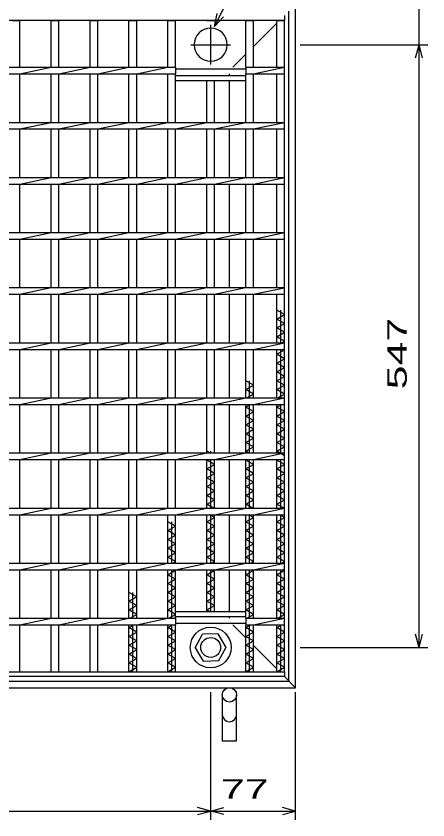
# Model space of a CAD drawing. Units: millimetres, scale not verified. Extents: x -1456 to 1385, y -1026 to 843.
# Drawn here: x -624 to -250, y -312 to 418 of the extents above; entities that cross this region are included whole.
import ezdxf
from ezdxf.enums import TextEntityAlignment as Align

# ---------------------------------------------------------------- set-up
doc = ezdxf.new("R2010")
doc.units = ezdxf.units.MM
doc.header["$LTSCALE"] = 8
doc.linetypes.add('CHAIN', pattern=[18.5, 12, -1.5, 3.5, -1.5])
doc.linetypes.add('DASHED', pattern=[7.5, 6, -1.5])
for name, color, linetype, lineweight in [('16', 3, 'Continuous', 25), ('19', 6, 'Continuous', 25), ('22', 4, 'Continuous', 25)]:
    doc.layers.add(name, color=color, linetype=linetype, lineweight=lineweight)
doc.styles.add('ベクトル', font='')
doc.styles.get('ベクトル').set_extended_font_data('ベクトル')

msp = doc.modelspace()

# ---------------------------------------------------------------- linework, layer by layer
at = {"layer": '16'}
for p, q in [((-380, 418.5), (-380, 414)), ((-380, 414), (-980, 414)), ((-627, 414), (-620, 414)), ((-620, 371.5), (-620, 414)), ((-591.7, 371.5), (-591.7, 414)), ((-591.7, 414), (-584.7, 414)), ((-584.7, 371.5), (-584.7, 414)), ((-556.4, 371.5), (-556.4, 414)), ((-556.4, 414), (-549.4, 414)), ((-549.4, 371.5), (-549.4, 414)), ((-521.1, 371.5), (-521.1, 414)), ((-521.1, 414), (-514.1, 414)), ((-514.1, 371.5), (-514.1, 414)), ((-485.8, 371.5), (-485.8, 414)), ((-485.8, 414), (-478.8, 414)), ((-478.8, 371.5), (-478.8, 414)), ((-450.5, 414), (-443.5, 414)), ((-415.2, 371.5), (-415.2, 414)), ((-415.2, 414), (-408.2, 414)), ((-408.2, 371.5), (-408.2, 414)), ((-387, 371.5), (-387, 414)), ((-387, 414), (-380, 414)), ((-380, -177), (-380, 414)), ((-874.1, 371.5), (-478.8, 371.5)), ((-874.1, 365.5), (-478.8, 365.5)), ((-620, 365.5), (-591.7, 371.5)), ((-620, 321.5), (-620, 365.5)), ((-591.7, 321.5), (-591.7, 365.5)), ((-584.7, 365.5), (-556.4, 371.5)), ((-584.7, 321.5), (-584.7, 365.5)), ((-556.4, 321.5), (-556.4, 365.5)), ((-549.4, 365.5), (-521.1, 371.5)), ((-549.4, 321.5), (-549.4, 365.5)), ((-521.1, 321.5), (-521.1, 365.5)), ((-514.1, 365.5), (-485.8, 371.5)), ((-514.1, 321.5), (-514.1, 365.5)), ((-485.8, 321.5), (-485.8, 365.5)), ((-478.8, 371.5), (-478.8, 365.5)), ((-478.8, 370), (-415.2, 370)), ((-478.8, 321.5), (-478.8, 365.5)), ((-415.2, 371.5), (-380, 371.5)), ((-415.2, 371.5), (-415.2, 365.5)), ((-415.2, 365.5), (-380, 365.5)), ((-415.2, 321.5), (-415.2, 365.5)), ((-408.2, 365.5), (-380, 371.479)), ((-408.2, 321.5), (-408.2, 365.5)), ((-387, 321.5), (-387, 365.5)), ((-380, 365.5), (-380, 371.5)), ((-478.8, 364), (-415.2, 364)), ((-478.8, 359.5), (-478.8, 364)), ((-478.8, 359.5), (-415.2, 359.5)), ((-450.5, 321.5), (-450.5, 359.5)), ((-443.5, 321.5), (-443.5, 359.5)), ((-415.2, 359.5), (-415.2, 364)), ((-980, 321.5), (-380, 321.5)), ((-620, 315.5), (-591.7, 321.5)), ((-584.7, 315.5), (-556.4, 321.5)), ((-549.4, 315.5), (-521.1, 321.5)), ((-514.1, 315.5), (-485.8, 321.5)), ((-478.8, 315.5), (-450.5, 321.5)), ((-443.5, 315.5), (-415.2, 321.5)), ((-408.2, 315.5), (-380, 321.479)), ((-380, 315.5), (-380, 321.5)), ((-980, 315.5), (-380, 315.5)), ((-620, 271.5), (-620, 315.5)), ((-591.7, 271.5), (-591.7, 315.5)), ((-584.7, 271.5), (-584.7, 315.5)), ((-556.4, 271.5), (-556.4, 315.5)), ((-549.4, 271.5), (-549.4, 315.5)), ((-521.1, 271.5), (-521.1, 315.5)), ((-514.1, 271.5), (-514.1, 315.5)), ((-485.8, 271.5), (-485.8, 315.5)), ((-478.8, 271.5), (-478.8, 315.5)), ((-450.5, 271.5), (-450.5, 315.5)), ((-443.5, 271.5), (-443.5, 315.5)), ((-415.2, 271.5), (-415.2, 315.5)), ((-408.2, 271.5), (-408.2, 315.5)), ((-387, 271.5), (-387, 315.5)), ((-980, 271.5), (-380, 271.5)), ((-620, 265.5), (-591.7, 271.5)), ((-584.7, 265.5), (-556.4, 271.5)), ((-549.4, 265.5), (-521.1, 271.5)), ((-514.1, 265.5), (-485.8, 271.5)), ((-478.8, 265.5), (-450.5, 271.5)), ((-443.5, 265.5), (-415.2, 271.5)), ((-408.2, 265.5), (-380, 271.479)), ((-380, 265.5), (-380, 271.5)), ((-980, 265.5), (-380, 265.5)), ((-620, 221.5), (-620, 265.5)), ((-591.7, 221.5), (-591.7, 265.5)), ((-584.7, 221.5), (-584.7, 265.5)), ((-556.4, 221.5), (-556.4, 265.5)), ((-549.4, 221.5), (-549.4, 265.5)), ((-521.1, 221.5), (-521.1, 265.5)), ((-514.1, 221.5), (-514.1, 265.5)), ((-485.8, 221.5), (-485.8, 265.5)), ((-478.8, 221.5), (-478.8, 265.5)), ((-450.5, 221.5), (-450.5, 265.5)), ((-443.5, 221.5), (-443.5, 265.5)), ((-415.2, 221.5), (-415.2, 265.5)), ((-408.2, 221.5), (-408.2, 265.5)), ((-387, 221.5), (-387, 265.5)), ((-980, 221.5), (-380, 221.5)), ((-620, 215.5), (-591.7, 221.5)), ((-584.7, 215.5), (-556.4, 221.5)), ((-549.4, 215.5), (-521.1, 221.5)), ((-514.1, 215.5), (-485.8, 221.5)), ((-478.8, 215.5), (-450.5, 221.5)), ((-443.5, 215.5), (-415.2, 221.5)), ((-408.2, 215.5), (-380, 221.479)), ((-380, 215.5), (-380, 221.5)), ((-980, 215.5), (-380, 215.5)), ((-620, 171.5), (-620, 215.5)), ((-591.7, 171.5), (-591.7, 215.5)), ((-584.7, 171.5), (-584.7, 215.5)), ((-556.4, 171.5), (-556.4, 215.5)), ((-549.4, 171.5), (-549.4, 215.5)), ((-521.1, 171.5), (-521.1, 215.5)), ((-514.1, 171.5), (-514.1, 215.5)), ((-485.8, 171.5), (-485.8, 215.5)), ((-478.8, 171.5), (-478.8, 215.5)), ((-450.5, 171.5), (-450.5, 215.5)), ((-443.5, 171.5), (-443.5, 215.5)), ((-415.2, 171.5), (-415.2, 215.5)), ((-408.2, 171.5), (-408.2, 215.5)), ((-387, 171.5), (-387, 215.5)), ((-980, 171.5), (-380, 171.5)), ((-620, 165.5), (-591.7, 171.5)), ((-584.7, 165.5), (-556.4, 171.5)), ((-549.4, 165.5), (-521.1, 171.5)), ((-514.1, 165.5), (-485.8, 171.5)), ((-478.8, 165.5), (-450.5, 171.5)), ((-443.5, 165.5), (-415.2, 171.5)), ((-408.2, 165.5), (-380, 171.479)), ((-380, 165.5), (-380, 171.5)), ((-980, 165.5), (-380, 165.5)), ((-620, 121.5), (-620, 165.5)), ((-591.7, 121.5), (-591.7, 165.5)), ((-584.7, 121.5), (-584.7, 165.5)), ((-556.4, 121.5), (-556.4, 165.5)), ((-549.4, 121.5), (-549.4, 165.5)), ((-521.1, 121.5), (-521.1, 165.5)), ((-514.1, 121.5), (-514.1, 165.5)), ((-485.8, 121.5), (-485.8, 165.5)), ((-478.8, 121.5), (-478.8, 165.5)), ((-450.5, 121.5), (-450.5, 165.5)), ((-443.5, 121.5), (-443.5, 165.5)), ((-415.2, 121.5), (-415.2, 165.5)), ((-408.2, 121.5), (-408.2, 165.5)), ((-387, 121.5), (-387, 165.5)), ((-380, 147), (-387, 151)), ((-387, 143), (-380, 147)), ((-383.5, 121.5), (-383.5, 151)), ((-380, 139), (-387, 143)), ((-387, 135), (-380, 139)), ((-380, 131), (-387, 135)), ((-387, 127), (-380, 131)), ((-380, 123), (-387, 127)), ((-980, 121.5), (-380, 121.5)), ((-620, 115.5), (-591.7, 121.5)), ((-584.7, 115.5), (-556.4, 121.5)), ((-549.4, 115.5), (-521.1, 121.5)), ((-514.1, 115.5), (-485.8, 121.5)), ((-478.8, 115.5), (-450.5, 121.5)), ((-443.5, 115.5), (-415.2, 121.5)), ((-408.2, 115.5), (-380, 121.479)), ((-382.625, 121.5), (-380, 123)), ((-380, 115.5), (-380, 121.5)), ((-980, 115.5), (-380, 115.5)), ((-620, 71.5), (-620, 115.5)), ((-591.7, 71.5), (-591.7, 115.5)), ((-584.7, 71.5), (-584.7, 115.5)), ((-556.4, 71.5), (-556.4, 115.5)), ((-549.4, 71.5), (-549.4, 115.5)), ((-521.1, 71.5), (-521.1, 115.5)), ((-514.1, 71.5), (-514.1, 115.5)), ((-485.8, 71.5), (-485.8, 115.5)), ((-478.8, 71.5), (-478.8, 115.5)), ((-450.5, 71.5), (-450.5, 115.5)), ((-443.5, 71.5), (-443.5, 115.5)), ((-415.2, 71.5), (-415.2, 115.5)), ((-408.2, 71.5), (-408.2, 115.5)), ((-387, 71.5), (-387, 115.5)), ((-387, 111), (-380, 115)), ((-380, 107), (-387, 111)), ((-383.5, 71.5), (-383.5, 115.5)), ((-380, 115), (-380.875, 115.5)), ((-387, 103), (-380, 107)), ((-380, 99), (-387, 103)), ((-387, 95), (-380, 99)), ((-380, 91), (-387, 95)), ((-387, 87), (-380, 91)), ((-408.2, 83), (-415.2, 87)), ((-415.2, 79), (-408.2, 83)), ((-411.7, 71.5), (-411.7, 87)), ((-380, 83), (-387, 87)), ((-387, 79), (-380, 83)), ((-408.2, 75), (-415.2, 79)), ((-414.325, 71.5), (-408.2, 75)), ((-380, 75), (-387, 79)), ((-386.125, 71.5), (-380, 75)), ((-980, 71.5), (-380, 71.5)), ((-620, 65.5), (-591.7, 71.5)), ((-584.7, 65.5), (-556.4, 71.5)), ((-549.4, 65.5), (-521.1, 71.5)), ((-514.1, 65.5), (-485.8, 71.5)), ((-478.8, 65.5), (-450.5, 71.5)), ((-443.5, 65.5), (-415.2, 71.5)), ((-408.2, 65.5), (-380, 71.479)), ((-380, 65.5), (-380, 71.5)), ((-980, 65.5), (-380, 65.5)), ((-620, 21.5), (-620, 65.5)), ((-591.7, 21.5), (-591.7, 65.5)), ((-584.7, 21.5), (-584.7, 65.5)), ((-556.4, 21.5), (-556.4, 65.5)), ((-549.4, 21.5), (-549.4, 65.5)), ((-521.1, 21.5), (-521.1, 65.5)), ((-514.1, 21.5), (-514.1, 65.5)), ((-485.8, 21.5), (-485.8, 65.5)), ((-478.8, 21.5), (-478.8, 65.5)), ((-450.5, 21.5), (-450.5, 65.5)), ((-443.5, 21.5), (-443.5, 65.5)), ((-415.2, 21.5), (-415.2, 65.5)), ((-415.2, 63), (-410.825, 65.5)), ((-408.2, 59), (-415.2, 63)), ((-415.2, 55), (-408.2, 59)), ((-411.7, 21.5), (-411.7, 65.5)), ((-408.2, 21.5), (-408.2, 65.5)), ((-387, 21.5), (-387, 65.5)), ((-387, 63), (-382.625, 65.5)), ((-380, 59), (-387, 63)), ((-387, 55), (-380, 59)), ((-383.5, 21.5), (-383.5, 65.5)), ((-408.2, 51), (-415.2, 55)), ((-380, 51), (-387, 55)), ((-415.2, 47), (-408.2, 51)), ((-408.2, 43), (-415.2, 47)), ((-387, 47), (-380, 51)), ((-380, 43), (-387, 47)), ((-415.2, 39), (-408.2, 43)), ((-408.2, 35), (-415.2, 39)), ((-387, 39), (-380, 43)), ((-380, 35), (-387, 39)), ((-415.2, 31), (-408.2, 35)), ((-408.2, 27), (-415.2, 31)), ((-387, 31), (-380, 35)), ((-380, 27), (-387, 31)), ((-447.875, 21.5), (-450.5, 23)), ((-447, 21.5), (-447, 23)), ((-415.2, 23), (-408.2, 27)), ((-412.575, 21.5), (-415.2, 23)), ((-387, 23), (-380, 27)), ((-380, 19), (-387, 23)), ((-980, 21.5), (-380, 21.5)), ((-980, 15.5), (-380, 15.5)), ((-620, 15.5), (-591.7, 21.5)), ((-620, -28.5), (-620, 15.5)), ((-591.7, -28.5), (-591.7, 15.5)), ((-584.7, 15.5), (-556.4, 21.5)), ((-584.7, -28.5), (-584.7, 15.5)), ((-556.4, -28.5), (-556.4, 15.5)), ((-549.4, 15.5), (-521.1, 21.5)), ((-549.4, -28.5), (-549.4, 15.5)), ((-521.1, -28.5), (-521.1, 15.5)), ((-514.1, 15.5), (-485.8, 21.5)), ((-514.1, -28.5), (-514.1, 15.5)), ((-485.8, -28.5), (-485.8, 15.5)), ((-478.8, 15.5), (-450.5, 21.5)), ((-478.8, -28.5), (-478.8, 15.5)), ((-450.5, -28.5), (-450.5, 15.5)), ((-450.5, 15), (-449.625, 15.5)), ((-443.5, 11), (-450.5, 15)), ((-447, -28.5), (-447, 15.5)), ((-443.5, 15.5), (-415.2, 21.5)), ((-443.5, -28.5), (-443.5, 15.5)), ((-415.2, -28.5), (-415.2, 15.5)), ((-415.2, 15), (-414.325, 15.5)), ((-408.2, 11), (-415.2, 15)), ((-411.7, -28.5), (-411.7, 15.5)), ((-408.2, 15.5), (-380, 21.479)), ((-408.2, -28.5), (-408.2, 15.5)), ((-387, -28.5), (-387, 15.5)), ((-387, 15), (-386.125, 15.5)), ((-380, 11), (-387, 15)), ((-383.5, -28.5), (-383.5, 15.5)), ((-380, 15.5), (-380, 21.5)), ((-450.5, 7), (-443.5, 11)), ((-415.2, 7), (-408.2, 11)), ((-387, 7), (-380, 11)), ((-443.5, 3), (-450.5, 7)), ((-450.5, -1), (-443.5, 3)), ((-408.2, 3), (-415.2, 7)), ((-415.2, -1), (-408.2, 3)), ((-380, 3), (-387, 7)), ((-387, -1), (-380, 3)), ((-443.5, -5), (-450.5, -1)), ((-450.5, -9), (-443.5, -5)), ((-408.2, -5), (-415.2, -1)), ((-415.2, -9), (-408.2, -5)), ((-380, -5), (-387, -1)), ((-387, -9), (-380, -5)), ((-443.5, -13), (-450.5, -9)), ((-450.5, -17), (-443.5, -13)), ((-408.2, -13), (-415.2, -9)), ((-415.2, -17), (-408.2, -13)), ((-380, -13), (-387, -9)), ((-387, -17), (-380, -13)), ((-443.5, -21), (-450.5, -17)), ((-450.5, -25), (-443.5, -21)), ((-408.2, -21), (-415.2, -17)), ((-415.2, -25), (-408.2, -21)), ((-380, -21), (-387, -17)), ((-387, -25), (-380, -21)), ((-980, -28.5), (-380, -28.5)), ((-620, -34.5), (-591.7, -28.5)), ((-584.7, -34.5), (-556.4, -28.5)), ((-549.4, -34.5), (-521.1, -28.5)), ((-514.1, -34.5), (-485.8, -28.5)), ((-478.8, -34.5), (-450.5, -28.5)), ((-444.375, -28.5), (-450.5, -25)), ((-443.5, -34.5), (-415.2, -28.5)), ((-409.075, -28.5), (-415.2, -25)), ((-408.2, -34.5), (-380, -28.521)), ((-380, -29), (-387, -25)), ((-380, -34.5), (-380, -28.5)), ((-980, -34.5), (-380, -34.5)), ((-620, -78.5), (-620, -34.5)), ((-591.7, -78.5), (-591.7, -34.5)), ((-584.7, -78.5), (-584.7, -34.5)), ((-556.4, -78.5), (-556.4, -34.5)), ((-549.4, -78.5), (-549.4, -34.5)), ((-521.1, -78.5), (-521.1, -34.5)), ((-514.1, -78.5), (-514.1, -34.5)), ((-485.8, -78.5), (-485.8, -34.5)), ((-478.8, -78.5), (-478.8, -34.5)), ((-450.5, -78.5), (-450.5, -34.5)), ((-443.5, -37), (-447.875, -34.5)), ((-447, -78.5), (-447, -34.5)), ((-443.5, -78.5), (-443.5, -34.5)), ((-415.2, -78.5), (-415.2, -34.5)), ((-408.2, -37), (-412.575, -34.5)), ((-411.7, -78.5), (-411.7, -34.5)), ((-408.2, -78.5), (-408.2, -34.5)), ((-387, -78.5), (-387, -34.5)), ((-380, -37), (-384.375, -34.5)), ((-383.5, -78.5), (-383.5, -34.5)), ((-478.8, -45), (-485.8, -41)), ((-482.3, -78.5), (-482.3, -41)), ((-450.5, -41), (-443.5, -37)), ((-443.5, -45), (-450.5, -41)), ((-415.2, -41), (-408.2, -37)), ((-408.2, -45), (-415.2, -41)), ((-387, -41), (-380, -37)), ((-380, -45), (-387, -41)), ((-485.8, -49), (-478.8, -45)), ((-478.8, -53), (-485.8, -49)), ((-450.5, -49), (-443.5, -45)), ((-443.5, -53), (-450.5, -49)), ((-415.2, -49), (-408.2, -45)), ((-408.2, -53), (-415.2, -49)), ((-387, -49), (-380, -45)), ((-380, -53), (-387, -49)), ((-485.8, -57), (-478.8, -53)), ((-478.8, -61), (-485.8, -57)), ((-450.5, -57), (-443.5, -53)), ((-443.5, -61), (-450.5, -57)), ((-415.2, -57), (-408.2, -53)), ((-408.2, -61), (-415.2, -57)), ((-387, -57), (-380, -53)), ((-380, -61), (-387, -57)), ((-485.8, -65), (-478.8, -61)), ((-478.8, -69), (-485.8, -65)), ((-450.5, -65), (-443.5, -61)), ((-443.5, -69), (-450.5, -65)), ((-415.2, -65), (-408.2, -61)), ((-408.2, -69), (-415.2, -65)), ((-387, -65), (-380, -61)), ((-380, -69), (-387, -65)), ((-485.8, -73), (-478.8, -69)), ((-450.5, -73), (-443.5, -69)), ((-415.2, -73), (-408.2, -69)), ((-387, -73), (-380, -69)), ((-980, -78.5), (-380, -78.5)), ((-620, -84.5), (-591.7, -78.5)), ((-584.7, -84.5), (-556.4, -78.5)), ((-549.4, -84.5), (-521.1, -78.5)), ((-514.1, -84.5), (-485.8, -78.5)), ((-478.8, -77), (-485.8, -73)), ((-481.425, -78.5), (-478.8, -77)), ((-478.8, -84.5), (-450.5, -78.5)), ((-443.5, -77), (-450.5, -73)), ((-446.125, -78.5), (-443.5, -77)), ((-443.5, -84.5), (-415.2, -78.5)), ((-408.2, -77), (-415.2, -73)), ((-410.825, -78.5), (-408.2, -77)), ((-408.2, -84.5), (-380, -78.521)), ((-380, -77), (-387, -73)), ((-382.625, -78.5), (-380, -77)), ((-380, -84.5), (-380, -78.5)), ((-980, -84.5), (-380, -84.5)), ((-620, -128.5), (-620, -84.5)), ((-591.7, -128.5), (-591.7, -84.5)), ((-584.7, -128.5), (-584.7, -84.5)), ((-556.4, -128.5), (-556.4, -84.5)), ((-549.4, -128.5), (-549.4, -84.5)), ((-521.1, -128.5), (-521.1, -84.5)), ((-514.1, -128.5), (-514.1, -84.5)), ((-485.8, -128.5), (-485.8, -84.5)), ((-485.8, -89), (-478.8, -85)), ((-482.3, -128.5), (-482.3, -84.5)), ((-478.8, -85), (-479.675, -84.5)), ((-478.8, -128.5), (-478.8, -84.5)), ((-450.5, -122.5), (-450.5, -84.5)), ((-450.5, -89), (-443.5, -85)), ((-447, -122.5), (-447, -84.5)), ((-443.5, -85), (-444.375, -84.5)), ((-443.5, -122.5), (-443.5, -84.5)), ((-415.2, -128.5), (-415.2, -84.5)), ((-415.2, -89), (-408.2, -85)), ((-411.7, -128.5), (-411.7, -84.5)), ((-408.2, -85), (-409.075, -84.5)), ((-408.2, -128.5), (-408.2, -84.5)), ((-387, -128.5), (-387, -84.5)), ((-387, -89), (-380, -85)), ((-383.5, -128.5), (-383.5, -84.5)), ((-380, -85), (-380.875, -84.5)), ((-478.8, -93), (-485.8, -89)), ((-485.8, -97), (-478.8, -93)), ((-443.5, -93), (-450.5, -89)), ((-450.5, -97), (-443.5, -93)), ((-408.2, -93), (-415.2, -89)), ((-415.2, -97), (-408.2, -93)), ((-380, -93), (-387, -89)), ((-387, -97), (-380, -93)), ((-478.8, -101), (-485.8, -97)), ((-485.8, -105), (-478.8, -101)), ((-443.5, -101), (-450.5, -97)), ((-450.5, -105), (-443.5, -101)), ((-408.2, -101), (-415.2, -97)), ((-415.2, -105), (-408.2, -101)), ((-380, -101), (-387, -97)), ((-387, -105), (-380, -101)), ((-514.1, -109), (-521.1, -105)), ((-521.1, -113), (-514.1, -109)), ((-517.6, -128.5), (-517.6, -105)), ((-478.8, -109), (-485.8, -105)), ((-485.8, -113), (-478.8, -109)), ((-443.5, -109), (-450.5, -105)), ((-450.5, -113), (-443.5, -109)), ((-408.2, -109), (-415.2, -105)), ((-415.2, -113), (-408.2, -109)), ((-380, -109), (-387, -105)), ((-387, -113), (-380, -109)), ((-514.1, -117), (-521.1, -113)), ((-478.8, -117), (-485.8, -113)), ((-443.5, -117), (-450.5, -113)), ((-408.2, -117), (-415.2, -113)), ((-380, -117), (-387, -113)), ((-521.1, -121), (-514.1, -117)), ((-514.1, -125), (-521.1, -121)), ((-485.8, -121), (-478.8, -117)), ((-478.8, -125), (-485.8, -121)), ((-478.8, -122.5), (-415.2, -122.5)), ((-478.8, -127), (-478.8, -122.5)), ((-450.5, -121), (-443.5, -117)), ((-447.875, -122.5), (-450.5, -121)), ((-415.2, -121), (-408.2, -117)), ((-408.2, -125), (-415.2, -121)), ((-415.2, -127), (-415.2, -122.5)), ((-387, -121), (-380, -117)), ((-380, -125), (-387, -121)), ((-874.1, -128.5), (-478.8, -128.5)), ((-620, -134.5), (-591.7, -128.5)), ((-584.7, -134.5), (-556.4, -128.5)), ((-549.4, -134.5), (-521.1, -128.5)), ((-520.225, -128.5), (-514.1, -125)), ((-514.1, -134.5), (-485.8, -128.5)), ((-484.925, -128.5), (-478.8, -125)), ((-478.8, -127), (-415.2, -127)), ((-478.8, -128.5), (-478.8, -134.5)), ((-415.2, -128.5), (-380, -128.5)), ((-415.2, -128.5), (-415.2, -134.5)), ((-414.325, -128.5), (-408.2, -125)), ((-408.2, -134.5), (-380, -128.521)), ((-386.125, -128.5), (-380, -125)), ((-380, -134.5), (-380, -128.5)), ((-874.1, -134.5), (-478.8, -134.5)), ((-620, -177), (-620, -134.5)), ((-591.7, -177), (-591.7, -134.5)), ((-584.7, -177), (-584.7, -134.5)), ((-556.4, -177), (-556.4, -134.5)), ((-549.4, -177), (-549.4, -134.5)), ((-521.1, -177), (-521.1, -134.5)), ((-521.1, -137), (-516.725, -134.5)), ((-514.1, -141), (-521.1, -137)), ((-517.6, -177), (-517.6, -134.5)), ((-514.1, -177), (-514.1, -134.5)), ((-485.8, -177), (-485.8, -134.5)), ((-485.8, -137), (-481.425, -134.5)), ((-478.8, -141), (-485.8, -137)), ((-482.3, -177), (-482.3, -134.5)), ((-478.8, -133), (-415.2, -133)), ((-478.8, -177), (-478.8, -134.5)), ((-415.2, -134.5), (-380, -134.5)), ((-415.2, -177), (-415.2, -134.5)), ((-415.2, -137), (-410.825, -134.5)), ((-408.2, -141), (-415.2, -137)), ((-411.7, -177), (-411.7, -134.5)), ((-408.2, -177), (-408.2, -134.5)), ((-387, -177), (-387, -134.5)), ((-387, -137), (-382.625, -134.5)), ((-380, -141), (-387, -137)), ((-383.5, -177), (-383.5, -134.5)), ((-521.1, -145), (-514.1, -141)), ((-514.1, -149), (-521.1, -145)), ((-485.8, -145), (-478.8, -141)), ((-478.8, -149), (-485.8, -145)), ((-460.996, -155.342), (-454.294, -143.05)), ((-440.298, -142.708), (-454.294, -143.05)), ((-433, -155), (-440.298, -142.708)), ((-415.2, -145), (-408.2, -141)), ((-408.2, -149), (-415.2, -145)), ((-387, -145), (-380, -141)), ((-380, -149), (-387, -145)), ((-521.1, -153), (-514.1, -149)), ((-514.1, -157), (-521.1, -153)), ((-485.8, -153), (-478.8, -149)), ((-478.8, -157), (-485.8, -153)), ((-415.2, -153), (-408.2, -149)), ((-408.2, -157), (-415.2, -153)), ((-387, -153), (-380, -149)), ((-380, -157), (-387, -153)), ((-521.1, -161), (-514.1, -157)), ((-485.8, -161), (-478.8, -157)), ((-460.996, -155.342), (-453.702, -167.292)), ((-439.706, -166.95), (-433.004, -154.658)), ((-415.2, -161), (-408.2, -157)), ((-387, -161), (-380, -157)), ((-514.1, -165), (-521.1, -161)), ((-521.1, -169), (-514.1, -165)), ((-478.8, -165), (-485.8, -161)), ((-485.8, -169), (-478.8, -165)), ((-453.702, -167.292), (-439.706, -166.95)), ((-408.2, -165), (-415.2, -161)), ((-415.2, -169), (-408.2, -165)), ((-380, -165), (-387, -161)), ((-387, -169), (-380, -165)), ((-514.1, -173), (-521.1, -169)), ((-521.1, -177), (-514.1, -173)), ((-478.8, -173), (-485.8, -169)), ((-485.8, -177), (-478.8, -173)), ((-408.2, -173), (-415.2, -169)), ((-415.2, -177), (-408.2, -173)), ((-380, -173), (-387, -169)), ((-387, -177), (-380, -173)), ((-980, -177), (-380, -177)), ((-380, -181.5), (-980, -181.5)), ((-627, -177), (-620, -177)), ((-591.7, -177), (-584.7, -177)), ((-556.4, -177), (-549.4, -177)), ((-521.1, -177), (-514.1, -177)), ((-485.8, -177), (-478.8, -177)), ((-450.5, -177), (-443.5, -177)), ((-415.2, -177), (-408.2, -177)), ((-387, -177), (-380, -177)), ((-380, -177), (-380, -181.5))]:
    msp.add_line(p, q, dxfattribs=at)
at = {"layer": '16', "linetype": 'CHAIN'}
for p, q in [((-447, 374), (-447, 410)), ((-465, 392), (-429, 392))]:
    msp.add_line(p, q, dxfattribs=at)
at = {"layer": '16'}
for radius in [18.5, 9]:
    msp.add_circle((-447, -155), radius, dxfattribs=at)
for start, end in [(90, 270), (270, 90)]:
    msp.add_arc((-447, 392), 15, start, end, dxfattribs=at)
at = {"layer": '19'}
for p, q in [((-370, -191.5), (-370, 428.5)), ((-376, -185.5), (-376, 422.5)), ((-430, 321.5), (-430, 359.5)), ((-430, 271.5), (-430, 315.5)), ((-430, 221.5), (-430, 265.5)), ((-430, 171.5), (-430, 215.5)), ((-430, 121.5), (-430, 165.5)), ((-430, 71.5), (-430, 115.5)), ((-430, 21.5), (-430, 65.5)), ((-430, -28.5), (-430, 15.5)), ((-430, -78.5), (-430, -34.5)), ((-430, -122.5), (-430, -84.5)), ((-984, -185.5), (-376, -185.5)), ((-990, -191.5), (-370, -191.5)), ((-436.5, -198), (-436.5, -239.62)), ((-423.5, -239.62), (-423.5, -198)), ((-436.5, -239.62), (-423.5, -239.62))]:
    msp.add_line(p, q, dxfattribs=at)
at = {"layer": '19', "linetype": 'DASHED'}
for p, q in [((-408.2, 390.3), (-387, 411.5)), ((-427, 371.5), (-415.2, 383.3)), ((-430, 364), (-430, 365.5)), ((-430, -128.5), (-430, -127)), ((-415.2, -146.3), (-427, -134.5)), ((-387, -174.5), (-408.2, -153.3)), ((-370, -191.5), (-380, -181.5))]:
    msp.add_line(p, q, dxfattribs=at)
at = {"layer": '19'}
msp.add_circle((-430, -198), 6.5, dxfattribs=at)
msp.add_arc((-430, -215.84), 6.5, 180, 0, dxfattribs=at)
at = {"layer": '22'}
for p, q in [((-443.5, 408.6), (-379.5, 536.6)), ((-258, 392), (-258, 428.5)), ((-443.5, 408.6), (-441.1, 420.28)), ((-443.5, 408.6), (-435.5, 417.4)), ((-366, 392), (-250, 392)), ((-261.2, 380), (-258, 392)), ((-254.8, 380), (-258, 392)), ((-258, -155), (-258, 392)), ((-258, -155), (-261.2, -143)), ((-258, -155), (-254.8, -143)), ((-366, -155), (-250, -155)), ((-447, -311.5), (-447, -195.5)), ((-370, -311.5), (-370, -195.5)), ((-905.9, -303.5), (-447, -303.5)), ((-447, -303.5), (-459, -300.3)), ((-459, -306.7), (-447, -303.5)), ((-447, -303.5), (-435, -300.3)), ((-435, -306.7), (-447, -303.5)), ((-447, -303.5), (-370, -303.5)), ((-370, -303.5), (-382, -300.3)), ((-382, -306.7), (-370, -303.5))]:
    msp.add_line(p, q, dxfattribs=at)

# ---------------------------------------------------------------- texts
at = {"layer": '22', "color": 2, "style": 'ベクトル', "width": 1.65}
msp.add_text(' 547 ', height=17.6, rotation=90, dxfattribs=at).set_placement((-278, 68.5), align=Align.MIDDLE_LEFT)
msp.add_text(' 77 ', height=17.6, dxfattribs=at).set_placement((-448.5, -283.5), align=Align.MIDDLE_LEFT)

doc.saveas('drawing.dxf')
